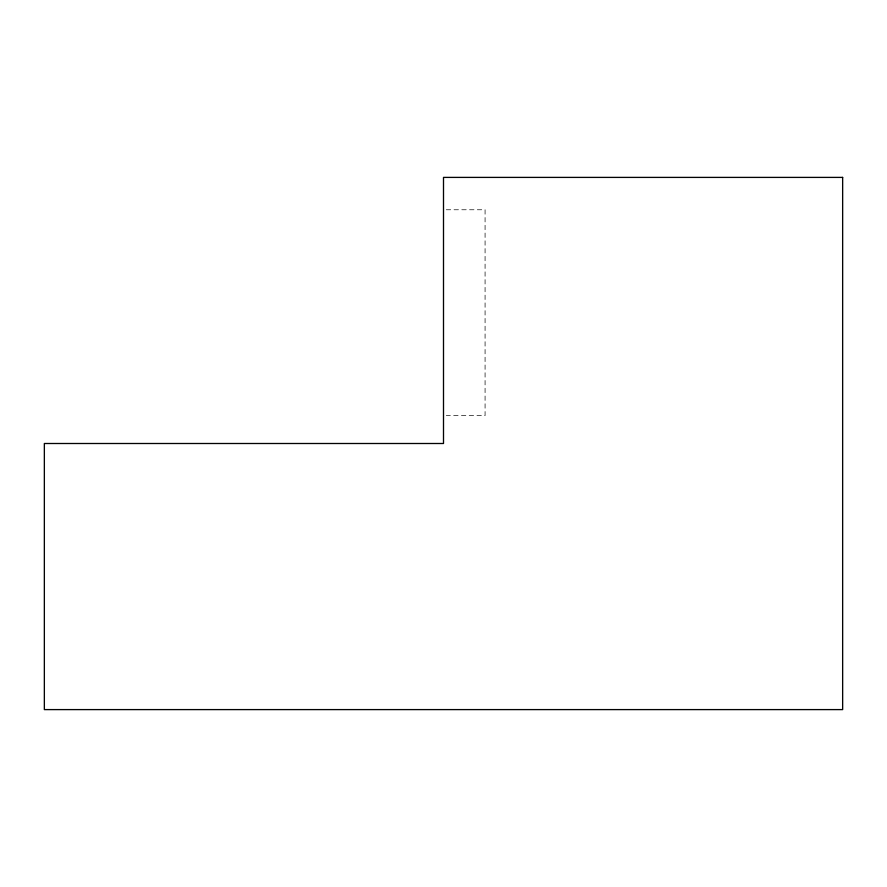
<?xml version="1.0" encoding="UTF-8"?>
<svg xmlns="http://www.w3.org/2000/svg" width="887" height="887" viewBox="0 0 887 887"><rect width="100%" height="100%" fill="white"/><g stroke="black" fill="none" stroke-linecap="round" stroke-linejoin="round"><path stroke-width="0.67" stroke-dasharray="4.43 3.33" d="M446.272 209.764L485.078 209.764L485.078 415.582L446.272 415.582"/><path stroke-width="1.33" d="M842.65 177.4L443.5 177.4L443.5 443.5L44.35 443.5L44.35 709.6L842.65 709.6L842.65 177.4"/></g></svg>
